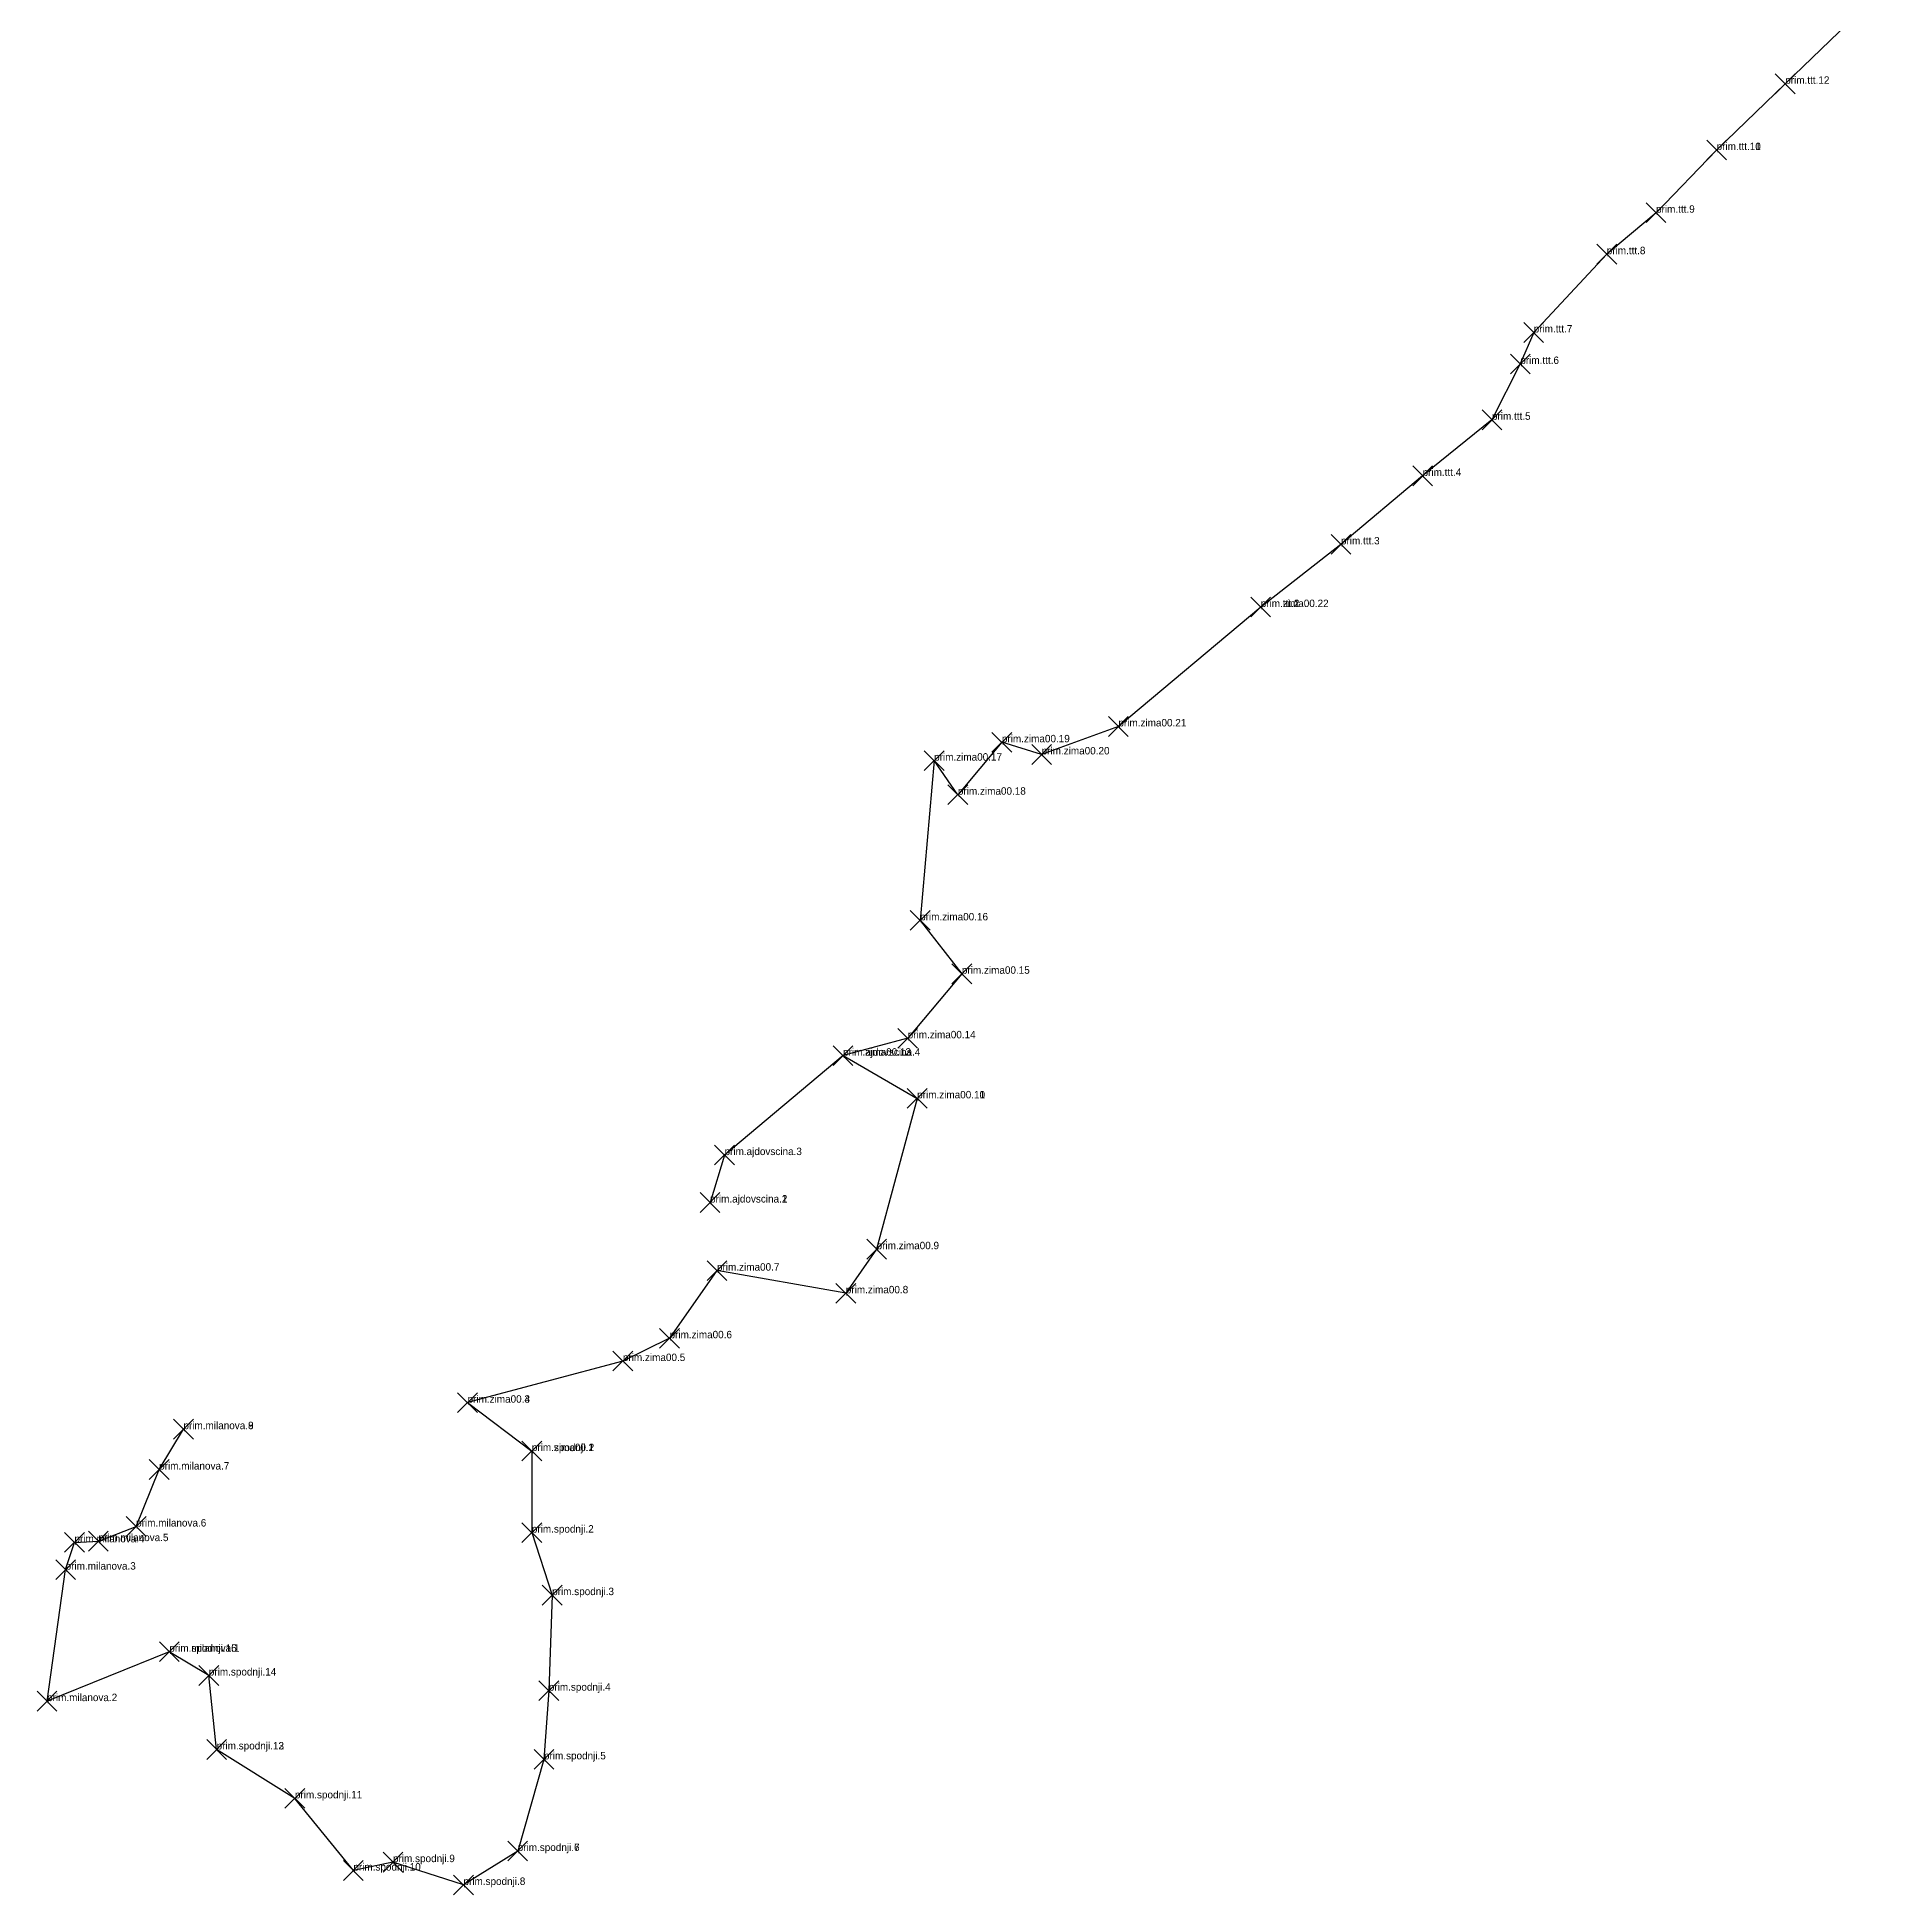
# Model space of a CAD drawing. Extents: x 5404457 to 5404684, y 5123274 to 5123842.
# Drawn here: x 5404456.8 to 5404605.7, y 5123273.8 to 5123423.8 of the extents above; entities that cross this region are included whole.
import ezdxf

# ---------------------------------------------------------------- set-up
doc = ezdxf.new("R2010")
doc.units = 0
doc.header["$PDMODE"] = 3
doc.header["$PDSIZE"] = 0.8
for name, color, linetype in [('CentreLine', 5, 'CONTINUOUS'), ('Labels', 7, 'CONTINUOUS'), ('Stations', 7, 'CONTINUOUS')]:
    doc.layers.add(name, color=color, linetype=linetype)

msp = doc.modelspace()

# ---------------------------------------------------------------- linework, layer by layer
at = {"layer": 'CentreLine'}
for p, q in [((5404605.7, 5123427.56, 1511.43), (5404597.9, 5123420.03, 1509.52)), ((5404597.9, 5123420.03, 1509.52), (5404592.36, 5123414.68, 1505.92)), ((5404592.36, 5123414.68, 1499.12), (5404587.47, 5123409.62, 1500.62)), ((5404592.36, 5123414.68, 1505.92), (5404592.36, 5123414.68, 1499.12)), ((5404587.47, 5123409.62, 1500.62), (5404583.49, 5123406.27, 1500.62)), ((5404583.49, 5123406.27, 1500.62), (5404577.59, 5123399.95, 1497.48)), ((5404577.59, 5123399.95, 1497.48), (5404576.51, 5123397.41, 1494.18)), ((5404576.51, 5123397.41, 1494.18), (5404574.22, 5123392.9, 1489.94)), ((5404574.22, 5123392.9, 1489.94), (5404568.62, 5123388.37, 1489.94)), ((5404568.62, 5123388.37, 1489.94), (5404562.03, 5123382.84, 1489.94)), ((5404562.03, 5123382.84, 1489.94), (5404555.55, 5123377.78, 1480.13)), ((5404555.55, 5123377.78, 1438.63), (5404544.06, 5123368.14, 1438.63)), ((5404555.55, 5123377.78, 1480.13), (5404555.55, 5123377.78, 1438.63)), ((5404544.06, 5123368.14, 1438.63), (5404537.86, 5123365.88, 1439.8)), ((5404534.65, 5123366.86, 1437.27), (5404531.1, 5123362.63, 1432.64)), ((5404537.86, 5123365.88, 1439.8), (5404534.65, 5123366.86, 1437.27)), ((5404529.18, 5123365.38, 1430.86), (5404528.05, 5123352.48, 1429.72)), ((5404531.1, 5123362.63, 1432.64), (5404529.18, 5123365.38, 1430.86)), ((5404528.05, 5123352.48, 1429.72), (5404531.42, 5123348.17, 1426.81)), ((5404531.42, 5123348.17, 1426.81), (5404527.05, 5123342.96, 1426.81)), ((5404527.05, 5123342.96, 1426.81), (5404521.83, 5123341.56, 1426.81)), ((5404521.83, 5123341.56, 1426.81), (5404512.26, 5123333.53, 1426.81)), ((5404521.83, 5123341.56, 1426.81), (5404521.83, 5123341.56, 1404.81)), ((5404521.83, 5123341.56, 1404.81), (5404527.81, 5123338.11, 1399.03)), ((5404527.81, 5123338.11, 1380.23), (5404524.54, 5123325.93, 1362.21)), ((5404527.81, 5123338.11, 1399.03), (5404527.81, 5123338.11, 1380.23)), ((5404512.26, 5123333.53, 1426.81), (5404511.09, 5123329.7, 1426.81)), ((5404511.09, 5123329.7, 1426.81), (5404511.09, 5123329.7, 1414.31)), ((5404524.54, 5123325.93, 1362.21), (5404522.05, 5123322.37, 1359.17)), ((5404511.65, 5123324.2, 1358.24), (5404507.82, 5123318.74, 1339.92)), ((5404522.05, 5123322.37, 1359.17), (5404511.65, 5123324.2, 1358.24)), ((5404507.82, 5123318.74, 1339.92), (5404504.05, 5123316.9, 1339.92)), ((5404504.05, 5123316.9, 1339.92), (5404491.51, 5123313.54, 1324.45)), ((5404491.51, 5123313.54, 1324.45), (5404491.51, 5123313.54, 1300.45)), ((5404491.51, 5123313.54, 1300.45), (5404496.7, 5123309.63, 1289.19)), ((5404466.61, 5123308.14, 1147.97), (5404468.57, 5123311.4, 1144.43)), ((5404468.57, 5123311.4, 1144.43), (5404468.57, 5123311.4, 1134.03)), ((5404496.7, 5123309.63, 1289.19), (5404496.7, 5123309.63, 1276.59)), ((5404496.7, 5123309.63, 1276.59), (5404496.7, 5123303.05, 1273.66)), ((5404464.75, 5123303.54, 1148.58), (5404466.61, 5123308.14, 1147.97)), ((5404461.7, 5123302.36, 1150.88), (5404464.75, 5123303.54, 1148.58)), ((5404496.7, 5123303.05, 1273.66), (5404498.34, 5123298, 1272.23)), ((5404459.06, 5123300.06, 1154.61), (5404459.77, 5123302.26, 1153.43)), ((5404459.77, 5123302.26, 1153.43), (5404461.7, 5123302.36, 1150.88)), ((5404457.56, 5123289.44, 1163.61), (5404459.06, 5123300.06, 1154.61)), ((5404498.34, 5123298, 1272.23), (5404498.07, 5123290.29, 1263.97)), ((5404467.43, 5123293.43, 1206.31), (5404457.56, 5123289.44, 1163.61)), ((5404470.62, 5123291.51, 1207.1), (5404467.43, 5123293.43, 1206.31)), ((5404467.43, 5123293.43, 1206.31), (5404467.43, 5123293.43, 1178.21)), ((5404471.25, 5123285.54, 1207.1), (5404470.62, 5123291.51, 1207.1)), ((5404498.07, 5123290.29, 1263.97), (5404497.68, 5123284.74, 1261.72)), ((5404477.57, 5123281.59, 1229.98), (5404471.25, 5123285.54, 1221.1)), ((5404471.25, 5123285.54, 1221.1), (5404471.25, 5123285.54, 1207.1)), ((5404497.68, 5123284.74, 1261.72), (5404495.56, 5123277.34, 1254.02)), ((5404482.29, 5123275.76, 1229.98), (5404477.57, 5123281.59, 1229.98)), ((5404495.56, 5123277.34, 1233.32), (5404491.18, 5123274.6, 1230.91)), ((5404495.56, 5123277.34, 1254.02), (5404495.56, 5123277.34, 1233.32)), ((5404485.49, 5123276.44, 1230.38), (5404482.29, 5123275.76, 1229.98)), ((5404491.18, 5123274.6, 1230.91), (5404485.49, 5123276.44, 1230.38))]:
    msp.add_line(p, q, dxfattribs=at)
at = {"layer": 'Stations'}
for p in [(5404597.9, 5123420.03, 1509.52), (5404592.36, 5123414.68, 1499.12), (5404592.36, 5123414.68, 1505.92), (5404587.47, 5123409.62, 1500.62), (5404583.49, 5123406.27, 1500.62), (5404577.59, 5123399.95, 1497.48), (5404576.51, 5123397.41, 1494.18), (5404574.22, 5123392.9, 1489.94), (5404568.62, 5123388.37, 1489.94), (5404562.03, 5123382.84, 1489.94), (5404555.55, 5123377.78, 1438.63), (5404555.55, 5123377.78, 1438.63), (5404555.55, 5123377.78, 1480.13), (5404544.06, 5123368.14, 1438.63), (5404534.65, 5123366.86, 1437.27), (5404529.18, 5123365.38, 1430.86), (5404537.86, 5123365.88, 1439.8), (5404531.1, 5123362.63, 1432.64), (5404528.05, 5123352.48, 1429.72), (5404531.42, 5123348.17, 1426.81), (5404527.05, 5123342.96, 1426.81), (5404521.83, 5123341.56, 1426.81), (5404521.83, 5123341.56, 1404.81), (5404521.83, 5123341.56, 1426.81), (5404527.81, 5123338.11, 1380.23), (5404527.81, 5123338.11, 1399.03), (5404512.26, 5123333.53, 1426.81), (5404511.09, 5123329.7, 1414.31), (5404511.09, 5123329.7, 1426.81), (5404524.54, 5123325.93, 1362.21), (5404511.65, 5123324.2, 1358.24), (5404522.05, 5123322.37, 1359.17), (5404507.82, 5123318.74, 1339.92), (5404504.05, 5123316.9, 1339.92), (5404491.51, 5123313.54, 1300.45), (5404491.51, 5123313.54, 1324.45), (5404468.57, 5123311.4, 1134.03), (5404468.57, 5123311.4, 1144.43), (5404496.7, 5123309.63, 1276.59), (5404496.7, 5123309.63, 1276.59), (5404496.7, 5123309.63, 1289.19), (5404466.61, 5123308.14, 1147.97), (5404464.75, 5123303.54, 1148.58), (5404459.77, 5123302.26, 1153.43), (5404461.7, 5123302.36, 1150.88), (5404496.7, 5123303.05, 1273.66), (5404459.06, 5123300.06, 1154.61), (5404498.34, 5123298, 1272.23), (5404467.43, 5123293.43, 1206.31), (5404467.43, 5123293.43, 1178.21), (5404467.43, 5123293.43, 1206.31), (5404470.62, 5123291.51, 1207.1), (5404498.07, 5123290.29, 1263.97), (5404457.56, 5123289.44, 1163.61), (5404471.25, 5123285.54, 1207.1), (5404471.25, 5123285.54, 1221.1), (5404497.68, 5123284.74, 1261.72), (5404477.57, 5123281.59, 1229.98), (5404485.49, 5123276.44, 1230.38), (5404495.56, 5123277.34, 1233.32), (5404495.56, 5123277.34, 1254.02), (5404482.29, 5123275.76, 1229.98), (5404491.18, 5123274.6, 1230.91)]:
    msp.add_point(p, dxfattribs=at)

# ---------------------------------------------------------------- texts
at = {"layer": 'Labels'}
for s, p in [('prim.ttt.12', (5404597.9, 5123420.03, 1509.52)), ('prim.ttt.10', (5404592.36, 5123414.68, 1499.12)), ('prim.ttt.11', (5404592.36, 5123414.68, 1505.92)), ('prim.ttt.9', (5404587.47, 5123409.62, 1500.62)), ('prim.ttt.8', (5404583.49, 5123406.27, 1500.62)), ('prim.ttt.7', (5404577.59, 5123399.95, 1497.48)), ('prim.ttt.6', (5404576.51, 5123397.41, 1494.18)), ('prim.ttt.5', (5404574.22, 5123392.9, 1489.94)), ('prim.ttt.4', (5404568.62, 5123388.37, 1489.94)), ('prim.ttt.3', (5404562.03, 5123382.84, 1489.94)), ('prim.zima00.22', (5404555.55, 5123377.78, 1438.63)), ('prim.ttt.1', (5404555.55, 5123377.78, 1438.63)), ('prim.ttt.2', (5404555.55, 5123377.78, 1480.13)), ('prim.zima00.21', (5404544.06, 5123368.14, 1438.63)), ('prim.zima00.19', (5404534.65, 5123366.86, 1437.27)), ('prim.zima00.17', (5404529.18, 5123365.38, 1430.86)), ('prim.zima00.20', (5404537.86, 5123365.88, 1439.8)), ('prim.zima00.18', (5404531.1, 5123362.63, 1432.64)), ('prim.zima00.16', (5404528.05, 5123352.48, 1429.72)), ('prim.zima00.15', (5404531.42, 5123348.17, 1426.81)), ('prim.zima00.14', (5404527.05, 5123342.96, 1426.81)), ('prim.ajdovscina.4', (5404521.83, 5123341.56, 1426.81)), ('prim.zima00.12', (5404521.83, 5123341.56, 1404.81)), ('prim.zima00.13', (5404521.83, 5123341.56, 1426.81)), ('prim.zima00.10', (5404527.81, 5123338.11, 1380.23)), ('prim.zima00.11', (5404527.81, 5123338.11, 1399.03)), ('prim.ajdovscina.3', (5404512.26, 5123333.53, 1426.81)), ('prim.ajdovscina.1', (5404511.09, 5123329.7, 1414.31)), ('prim.ajdovscina.2', (5404511.09, 5123329.7, 1426.81)), ('prim.zima00.9', (5404524.54, 5123325.93, 1362.21)), ('prim.zima00.7', (5404511.65, 5123324.2, 1358.24)), ('prim.zima00.8', (5404522.05, 5123322.37, 1359.17)), ('prim.zima00.6', (5404507.82, 5123318.74, 1339.92)), ('prim.zima00.5', (5404504.05, 5123316.9, 1339.92)), ('prim.zima00.3', (5404491.51, 5123313.54, 1300.45)), ('prim.zima00.4', (5404491.51, 5123313.54, 1324.45)), ('prim.milanova.9', (5404468.57, 5123311.4, 1134.03)), ('prim.milanova.8', (5404468.57, 5123311.4, 1144.43)), ('prim.spodnji.1', (5404496.7, 5123309.63, 1276.59)), ('prim.zima00.1', (5404496.7, 5123309.63, 1276.59)), ('prim.zima00.2', (5404496.7, 5123309.63, 1289.19)), ('prim.milanova.7', (5404466.61, 5123308.14, 1147.97)), ('prim.milanova.4', (5404459.77, 5123302.26, 1153.43)), ('prim.milanova.5', (5404461.7, 5123302.36, 1150.88)), ('prim.milanova.6', (5404464.75, 5123303.54, 1148.58)), ('prim.spodnji.2', (5404496.7, 5123303.05, 1273.66)), ('prim.milanova.3', (5404459.06, 5123300.06, 1154.61)), ('prim.spodnji.3', (5404498.34, 5123298, 1272.23)), ('prim.milanova.1', (5404467.43, 5123293.43, 1206.31)), ('prim.spodnji.16', (5404467.43, 5123293.43, 1178.21)), ('prim.spodnji.15', (5404467.43, 5123293.43, 1206.31)), ('prim.spodnji.14', (5404470.62, 5123291.51, 1207.1)), ('prim.spodnji.4', (5404498.07, 5123290.29, 1263.97)), ('prim.milanova.2', (5404457.56, 5123289.44, 1163.61)), ('prim.spodnji.13', (5404471.25, 5123285.54, 1207.1)), ('prim.spodnji.12', (5404471.25, 5123285.54, 1221.1)), ('prim.spodnji.5', (5404497.68, 5123284.74, 1261.72)), ('prim.spodnji.11', (5404477.57, 5123281.59, 1229.98)), ('prim.spodnji.7', (5404495.56, 5123277.34, 1233.32)), ('prim.spodnji.6', (5404495.56, 5123277.34, 1254.02)), ('prim.spodnji.10', (5404482.29, 5123275.76, 1229.98)), ('prim.spodnji.9', (5404485.49, 5123276.44, 1230.38)), ('prim.spodnji.8', (5404491.18, 5123274.6, 1230.91))]:
    msp.add_text(s, height=0.6, dxfattribs=at).set_placement(p)

doc.saveas('drawing.dxf')
